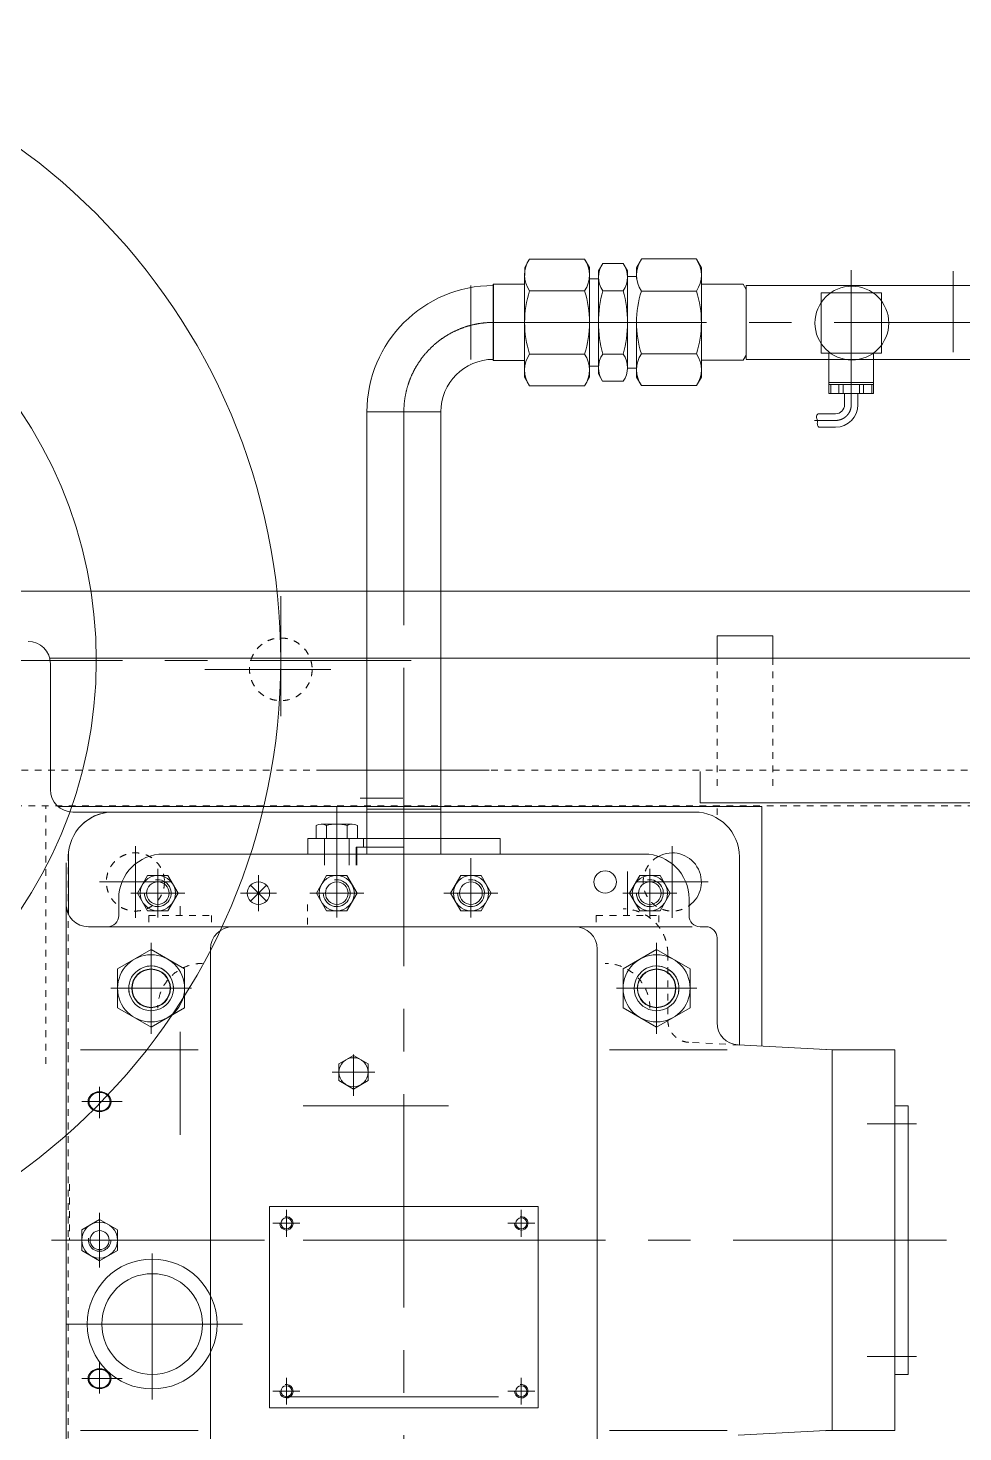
# Model space of a CAD drawing. Header units: millimetres. Extents: x 0 to 559189, y 1 to 426050.
# Drawn here: x 268918 to 279534, y 192621 to 208551 of the extents above; entities that cross this region are included whole.
import ezdxf

# ---------------------------------------------------------------- set-up
doc = ezdxf.new("R2010")
doc.units = ezdxf.units.MM
doc.header["$LTSCALE"] = 25.4
doc.linetypes.add('CENTER', pattern=[50.8, 31.75, -6.35, 6.35, -6.35])
doc.linetypes.add('EB_DASH', pattern=[6, 3, -3])
for name, color, linetype, lineweight in [('CAXA0', 7, 'Continuous', 5), ('CAXA1', 5, 'CENTER', 5), ('CAXA2', 6, 'EB_DASH', 5)]:
    doc.layers.add(name, color=color, linetype=linetype, lineweight=lineweight)

msp = doc.modelspace()

# ---------------------------------------------------------------- linework, layer by layer
at = {"color": 7, "lineweight": 5}
for radius in [7175.49, 5079.99]:
    msp.add_circle((264612.35, 201375.96), radius, dxfattribs=at)
at = {"layer": 'CAXA0', "color": 7, "linetype": 'Continuous', "lineweight": 5}
for p, q in [((274557.06, 205834.53), (274556.89, 205643.81)), ((274557.06, 205834.53), (274612.74, 205930.78)), ((274612.74, 205930.78), (275238.14, 205930.22)), ((275293.66, 205833.87), (275238.14, 205930.22)), ((275293.66, 205833.87), (275293.54, 205706.65)), ((275395.22, 205795.46), (275443.69, 205879.24)), ((275443.69, 205879.24), (275677.1, 205879.03)), ((275725.42, 205795.17), (275677.1, 205879.03)), ((275826.62, 205836.06), (275882.19, 205932.38)), ((275826.62, 205836.06), (275826.66, 205708.84)), ((276507.58, 205932.58), (275882.19, 205932.38)), ((276563.22, 205836.3), (276507.58, 205932.58)), ((276563.22, 205836.3), (276563.62, 204591.27)), ((275289.72, 205706.66), (275395.14, 205706.56)), ((275292.54, 204588.84), (275293.54, 205706.65)), ((275394.17, 204627.06), (275395.14, 205706.56)), ((275395.22, 205795.46), (275395.14, 205706.56)), ((275725.07, 205744.39), (275725.07, 204677.59)), ((275725.07, 204690.29), (275725.07, 205731.69)), ((275725.07, 205731.69), (275827.38, 205731.69)), ((275725.42, 205795.17), (275725.27, 205630.07)), ((274200.91, 205644.13), (274200.91, 204780.53)), ((274200.91, 205644.13), (274556.89, 205643.81)), ((274201.17, 204791.89), (274201.17, 205637.56)), ((274556.89, 205643.81), (274555.94, 204589.5)), ((274611.78, 205569.42), (275237.17, 205569.98)), ((275442.77, 205570.17), (275676.18, 205570.37)), ((276507.93, 205567.62), (275882.53, 205567.82)), ((277038.63, 205645.74), (276563.28, 205645.58)), ((277072.82, 205586.57), (277038.57, 205645.85)), ((277072.81, 205631.44), (277073.08, 204793.24)), ((277072.81, 205630.09), (281770.41, 205630.09)), ((277922.27, 204861.01), (277922.27, 205546.81)), ((277922.27, 205546.81), (278608.07, 205546.81)), ((278608.07, 204861.01), (278608.07, 205546.81)), ((275724.9, 205210.97), (275724.44, 204697.25)), ((275827.02, 204591.03), (275826.82, 205213.54)), ((274200.91, 204780.53), (274556.11, 204780.21)), ((274611.78, 204852.55), (275237.17, 204851.99)), ((275292.65, 204716.05), (275394.25, 204715.96)), ((275442.77, 204851.81), (275676.18, 204851.6)), ((276507.93, 204854.35), (275882.53, 204854.15)), ((277038.78, 204782.14), (276563.56, 204781.98)), ((277073.06, 204841.55), (277038.78, 204782.14)), ((277073.08, 204791.89), (281769.65, 204791.89)), ((277922.27, 204861.01), (278608.07, 204861.01)), ((278011.17, 204403.81), (278011.17, 204861.01)), ((278519.17, 204403.81), (278519.17, 204861.01)), ((274555.94, 204589.5), (274611.45, 204493.15)), ((275292.54, 204588.84), (275236.85, 204492.58)), ((275394.17, 204627.06), (275442.49, 204543.2)), ((275725.07, 204690.29), (275827.38, 204690.29)), ((275827.02, 204591.03), (275882.65, 204494.74)), ((276563.62, 204591.27), (276508.05, 204494.94)), ((274611.45, 204493.15), (275236.85, 204492.58)), ((275442.49, 204543.2), (275675.91, 204542.99)), ((276508.05, 204494.94), (275882.65, 204494.74)), ((278519.17, 204530.81), (278011.17, 204530.81)), ((278519.17, 204505.41), (278011.17, 204505.41)), ((278519.17, 204403.81), (278011.17, 204403.81)), ((278031.86, 204403.81), (278031.86, 204505.41)), ((278124.54, 204403.81), (278124.54, 204505.41)), ((278172.5, 204403.81), (278172.5, 204505.41)), ((278188.97, 204276.81), (278188.97, 204403.81)), ((278341.37, 204276.81), (278341.37, 204403.81)), ((278357.85, 204403.81), (278357.85, 204505.41)), ((278405.81, 204403.81), (278405.81, 204505.41)), ((278498.49, 204403.81), (278498.49, 204505.41)), ((273604.27, 204194.99), (272766.07, 204194.99)), ((272766.09, 204202.26), (272766.09, 199178.72)), ((273604.29, 204194.99), (273604.29, 199178.72)), ((278087.37, 204175.21), (277886.59, 204175.21)), ((278087.37, 204022.81), (277895.88, 204022.81)), ((307983.04, 202163.44), (268613.04, 202163.44)), ((277376.04, 201655.44), (276741.04, 201655.44)), ((276741.04, 201401.44), (276741.04, 201655.44)), ((277376.08, 201655.28), (276741.08, 201655.28)), ((276741.08, 201401.28), (276741.08, 201655.28)), ((277376.18, 201655.4), (276741.18, 201655.4)), ((276741.18, 201401.4), (276741.18, 201655.4)), ((277376.18, 201655.4), (276741.18, 201655.4)), ((276741.18, 201401.4), (276741.18, 201655.4)), ((277376.04, 201655.44), (277376.04, 201401.44)), ((277376.08, 201655.28), (277376.08, 201401.28)), ((277376.18, 201655.4), (277376.18, 201401.4)), ((277376.18, 201655.4), (277376.18, 201401.4)), ((277884.04, 201401.44), (269163.77, 201401.44)), ((277109.27, 201401.44), (280919.4, 201401.44)), ((277109.32, 201401.28), (280919.44, 201401.28)), ((277109.41, 201401.4), (280919.53, 201401.4)), ((307983.04, 201401.44), (277838.57, 201401.44)), ((269171.9, 199909.24), (269171.9, 201337.7)), ((272766.09, 200740.59), (272766.09, 199178.83)), ((273604.29, 200740.59), (273604.29, 199178.83)), ((276550.53, 200116.03), (276550.53, 199760.43)), ((277248.94, 199718.31), (269258.38, 199718.31)), ((276486.94, 199655.24), (269425.9, 199655.24)), ((272766.2, 199686.89), (273604.4, 199686.89)), ((276550.53, 199760.43), (282900.53, 199760.43)), ((277248.94, 196997.92), (277248.94, 199718.31)), ((272188.37, 199500.74), (272188.37, 199356.69)), ((272598.98, 199519.25), (272247.03, 199519.25)), ((272305.69, 199500.74), (272305.69, 199356.69)), ((272540.32, 199500.74), (272540.32, 199356.69)), ((272657.64, 199500.74), (272657.64, 199356.69)), ((272092.93, 199178.89), (272092.93, 199356.69)), ((272092.93, 199356.69), (274277.33, 199356.69)), ((272657.64, 199356.69), (272188.37, 199356.69)), ((272283.31, 199051.89), (272283.31, 199356.69)), ((272550.01, 199356.69), (272296.01, 199356.69)), ((272562.71, 199051.89), (272562.71, 199356.69)), ((272728.1, 199356.69), (272728.1, 199255.09)), ((274277.33, 199178.89), (274277.33, 199356.69)), ((269375.41, 199147.24), (269375.41, 198495.36)), ((270454.83, 199178.72), (275915.52, 199178.72)), ((272645.43, 199255.09), (273185.17, 199255.09)), ((272645.43, 199255.09), (272645.43, 199051.89)), ((272651.78, 199255.09), (272651.78, 199051.89)), ((276994.94, 199147.24), (276994.94, 197011.24)), ((269349.45, 199077.21), (269349.45, 187251.17)), ((270275.68, 198934.04), (270160.34, 198734.27)), ((270506.36, 198934.04), (270275.68, 198934.04)), ((270621.69, 198734.27), (270506.36, 198934.04)), ((271444.22, 198644.47), (271623.82, 198824.07)), ((271444.22, 198824.07), (271623.82, 198644.47)), ((272307.68, 198934.04), (272192.34, 198734.27)), ((272538.36, 198934.04), (272307.68, 198934.04)), ((272653.69, 198734.27), (272538.36, 198934.04)), ((273831.68, 198934.04), (273716.34, 198734.27)), ((274062.36, 198934.04), (273831.68, 198934.04)), ((274177.69, 198734.27), (274062.36, 198934.04)), ((275863.68, 198934.04), (275748.34, 198734.27)), ((276094.36, 198934.04), (275863.68, 198934.04)), ((276209.69, 198734.27), (276094.36, 198934.04)), ((276995.14, 198924.72), (276995.14, 197122.89)), ((269946.83, 198670.72), (269947.51, 198480.68)), ((270160.34, 198734.27), (270275.68, 198534.5)), ((270506.36, 198534.5), (270621.69, 198734.27)), ((272192.34, 198734.27), (272307.68, 198534.5)), ((272538.36, 198534.5), (272653.69, 198734.27)), ((273716.34, 198734.27), (273831.68, 198534.5)), ((274062.36, 198534.5), (274177.69, 198734.27)), ((275748.34, 198734.27), (275863.68, 198534.5)), ((276094.36, 198534.5), (276209.69, 198734.27)), ((276423.52, 198670.72), (276423.52, 198480.22)), ((270506.36, 198534.5), (270275.68, 198534.5)), ((272538.36, 198534.5), (272307.68, 198534.5)), ((274062.36, 198534.5), (273831.68, 198534.5)), ((276094.36, 198534.5), (275863.68, 198534.5)), ((269603.45, 198353.22), (276460.72, 198353.22)), ((276614.02, 198353.22), (276550.52, 198353.22)), ((276741.02, 198226.22), (276741.02, 197265.58)), ((270314.82, 198094.62), (269933.82, 197874.65)), ((270314.82, 198094.62), (270695.82, 197874.65)), ((270989.61, 198099.22), (270989.61, 182289.29)), ((275380.26, 198099.22), (275380.26, 182289.29)), ((276055.05, 198094.62), (275674.05, 197874.65)), ((276055.05, 198094.62), (276436.05, 197874.65)), ((269933.82, 197874.65), (269933.82, 197434.71)), ((270695.82, 197874.65), (270695.82, 197434.71)), ((275674.05, 197874.65), (275674.05, 197434.71)), ((276436.05, 197874.65), (276436.05, 197434.71)), ((270314.82, 197214.74), (269933.82, 197434.71)), ((270314.82, 197214.74), (270695.82, 197434.71)), ((276055.05, 197214.74), (275674.05, 197434.71)), ((276055.05, 197214.74), (276436.05, 197434.71)), ((270848.22, 196956.22), (269512.6, 196956.22)), ((275521.65, 196956.22), (276857.27, 196956.22)), ((278049.14, 196955.99), (276981.73, 197011.93)), ((278049.14, 196955.99), (277925.04, 196965.93)), ((278760.12, 196955.99), (278049.14, 196955.99)), ((278049.14, 192638.46), (278049.14, 196955.99)), ((278760.12, 196955.99), (278760.12, 194796.99)), ((272448.43, 196797.63), (272613.53, 196892.95)), ((272448.43, 196606.99), (272448.43, 196797.63)), ((272613.53, 196892.95), (272778.63, 196797.63)), ((272778.63, 196606.99), (272778.63, 196797.63)), ((272613.53, 196511.67), (272448.43, 196606.99)), ((272778.63, 196606.99), (272613.53, 196511.67)), ((273693.03, 196321.31), (272042.03, 196321.31)), ((278760.12, 196320.99), (278912.52, 196320.99)), ((278912.52, 196320.99), (278912.52, 194796.99)), ((274709.03, 195178.35), (271660.94, 195178.35)), ((271660.94, 195178.35), (271660.94, 193019.38)), ((274709.03, 195178.35), (274709.03, 192892.35)), ((269730.54, 195031.86), (269527.34, 194914.54)), ((269730.54, 195031.86), (269933.74, 194914.54)), ((269527.34, 194679.91), (269527.34, 194914.54)), ((269933.74, 194679.91), (269933.74, 194914.54)), ((269730.54, 194562.59), (269527.34, 194679.91)), ((269730.54, 194562.59), (269933.74, 194679.91)), ((274328.03, 194797.35), (272042.03, 194797.35)), ((278760.12, 192638.46), (278760.12, 194797.46)), ((278912.52, 193273.46), (278912.52, 194797.46)), ((271661.03, 193362.31), (271661.03, 192892.35)), ((278760.12, 193273.46), (278912.52, 193273.46)), ((274709.03, 192892.35), (271661.03, 192892.35)), ((270848.22, 192638.22), (269512.6, 192638.22)), ((275521.65, 192638.22), (276857.27, 192638.22)), ((278049.14, 192638.97), (276981.73, 192583.03)), ((278760.12, 192638.46), (278049.14, 192638.46))]:
    msp.add_line(p, q, dxfattribs=at)
for centre, radius in [((278272.52, 205203.91), 418.87), ((275470.94, 198861.49), 127), ((270391.02, 198734.27), 199.77), ((270391.02, 198734.27), 128.34), ((271534.02, 198734.27), 127), ((272423.02, 198734.27), 199.77), ((272423.02, 198734.27), 128.34), ((273947.02, 198734.27), 199.77), ((273947.02, 198734.27), 128.34), ((275979.02, 198734.27), 199.77), ((275979.02, 198734.27), 128.34), ((270314.82, 197654.68), 381), ((276055.05, 197654.68), 381), ((270314.82, 197654.77), 219.63), ((270314.82, 197654.68), 215.9), ((276055.22, 197654.77), 219.63), ((276055.05, 197654.68), 215.9), ((272613.53, 196702.31), 165.1), ((269730.54, 194797.22), 203.2), ((271851.53, 194987.85), 62.45), ((274518.53, 194987.85), 62.45), ((269730.54, 194797.22), 107.95), ((270327.52, 193844.72), 736.6), ((270327.52, 193844.72), 571.5), ((271851.53, 193082.85), 62.45), ((274518.53, 193082.85), 62.45)]:
    msp.add_circle(centre, radius, dxfattribs=at)
for centre, radius, start, end in [((274874.22, 205749.36), 318.21, 145.667187, 214.435682), ((274974.41, 205749.45), 318.21, 325.667187, 34.435682), ((275664.44, 205724.67), 270.2, 145.226252, 214.876618), ((275454.24, 205724.48), 270.2, 325.226252, 34.876618), ((276145.2, 205747.44), 318.21, 145.597243, 214.365738), ((276245.38, 205747.41), 318.21, 325.597243, 34.365738), ((274201.17, 204194.99), 1435.1, 90, 180), ((275745.93, 205211.03), 1189.43, 162.463481, 180.051435), ((274103.67, 205209.55), 1189.43, 0.051435, 17.639389), ((276753.53, 205211.93), 1358.83, 164.714261, 180.051435), ((274366.06, 205209.79), 1358.83, 0.051435, 15.388608), ((277016.25, 205208.05), 1189.43, 162.393537, 179.98149), ((275373.99, 205208.58), 1189.43, 359.98149, 17.569444), ((275745.93, 205210.95), 1189.43, 179.948565, 197.536519), ((274103.67, 205212.42), 1189.43, 342.360611, 359.948565), ((276753.53, 205210.04), 1358.83, 179.948565, 195.285739), ((274366.06, 205212.19), 1358.83, 344.611392, 359.948565), ((277016.25, 205213.93), 1189.43, 180.01851, 197.606463), ((275373.99, 205213.4), 1189.43, 342.430556, 0.01851), ((274201.17, 204194.99), 596.9, 90, 180), ((274874.22, 204672.61), 318.21, 145.564318, 214.332813), ((274974.41, 204672.52), 318.21, 325.564318, 34.332813), ((275664.44, 204697.3), 270.2, 145.123382, 214.773748), ((275454.24, 204697.49), 270.2, 325.123382, 34.773748), ((276145.2, 204674.53), 318.21, 145.634262, 214.402757), ((276245.38, 204674.56), 318.21, 325.634262, 34.402757), ((278087.37, 204276.81), 254, 270, 0), ((278087.37, 204276.81), 101.6, 270, 0), ((268917.9, 201337.7), 254, 0, 90), ((269425.9, 199909.24), 254, 180, 270), ((269883.41, 199147.24), 508, 90, 180), ((269882.94, 199147.24), 508, 90, 138.604559), ((276486.94, 199147.24), 508, 0, 90), ((272247.03, 199417.06), 102.19, 54.969964, 125.030036), ((272423.01, 199138.25), 381, 72.066067, 107.933933), ((272598.98, 199417.06), 102.19, 54.969964, 125.030036), ((270454.83, 198670.72), 508, 90, 180), ((275915.52, 198670.72), 508, 0, 90), ((276232.94, 198861.49), 330.2, 305.252213, 118.219812), ((270391.02, 198734.27), 152.4, 180, 100), ((272423.02, 198734.27), 152.4, 180, 100), ((273947.02, 198734.27), 152.4, 180, 100), ((275979.02, 198734.27), 152.4, 180, 100), ((269603.45, 198607.22), 254, 180, 270), ((269820.51, 198480.22), 127, 270, 0.204438), ((271243.61, 198099.22), 254, 90, 180), ((275126.26, 198099.22), 254, 0, 90), ((276550.52, 198480.22), 127, 180, 270), ((276614.02, 198226.22), 127, 0, 90), ((270314.82, 197654.77), 254, 180, 100), ((270314.82, 197654.68), 254, 0, 190), ((276055.05, 197654.68), 254, 350, 180), ((276055.22, 197654.77), 254, 180, 100), ((276995.02, 197265.58), 254, 180, 267), ((271851.53, 194987.85), 76.2, 180, 100), ((274518.53, 194987.85), 76.2, 180, 100), ((269730.54, 194797.22), 127, 170, 0), ((271851.53, 193082.85), 76.2, 180, 100), ((274518.53, 193082.85), 76.2, 180, 100)]:
    msp.add_arc(centre, radius, start, end, dxfattribs=at)
for centre, major_axis, ratio in [((269730.54, 196368.57), (131.23, 0), 0.86444444), ((269730.54, 196368.57), (119.57, 0), 0.87926829), ((269730.54, 193225.3), (131.23, 0), 0.86444444), ((269730.54, 193225.3), (119.57, 0), 0.87926829)]:
    msp.add_ellipse(centre, major_axis=major_axis, ratio=ratio, dxfattribs=at)
msp.add_open_spline([(277895.88, 204022.81), (277888.79, 204032.69), (277874.43, 204057.3), (277887.13, 204099.26), (277861.1, 204138.44), (277877.89, 204165.31), (277886.59, 204175.21)], degree=3, knots=[0, 0, 0, 0, 1.43571808, 3.13592313, 4.78701988, 6.34394352, 6.34394352, 6.34394352, 6.34394352], dxfattribs=at)
at = {"layer": 'CAXA1', "linetype": 'CENTER', "lineweight": 5, "ltscale": 3}
for p, q in [((278265.17, 205802.4), (278265.17, 204276.81)), ((279421.65, 205793.08), (279421.39, 204874.87)), ((273947.07, 205631.02), (273947.07, 204791.07)), ((274201.17, 205210.99), (287890.19, 205210.99)), ((273947.03, 204869.11), (273947.03, 204868.3)), ((273947.02, 204742.02), (273947.02, 204741.21)), ((273947.02, 204742.02), (273947.02, 204741.21)), ((273185.17, 204194.99), (273185.17, 180008.93)), ((277849.42, 204099.01), (278087.37, 204099.01)), ((271787.99, 200744.75), (271787.99, 202105.04)), ((255956.22, 201375.96), (273268.48, 201375.96)), ((272143.68, 201274.28), (270924.48, 201274.28)), ((272357.49, 201274.44), (271360.46, 201274.44)), ((273185.04, 201087.8), (273185.04, 199254.69)), ((272245.23, 200130.99), (273693.03, 200130.99)), ((272279.62, 200130.99), (274155.5, 200130.99)), ((273172.33, 199814.01), (272689.73, 199814.01)), ((272423.01, 198709.39), (272423.01, 199722.53)), ((272423.01, 199595.45), (272423.01, 198645.49)), ((270136.94, 199267.89), (270136.94, 198455.09)), ((276232.94, 199267.89), (276232.94, 198455.09)), ((270391.02, 198458.3), (270391.02, 199010.24)), ((272423.02, 199111), (272423.02, 198562.82)), ((272423.02, 198458.3), (272423.02, 199010.24)), ((272423.02, 198981.92), (272423.02, 198486.62)), ((273947.02, 199132.65), (273947.02, 198581.87)), ((273947.02, 198458.3), (273947.02, 199010.24)), ((275725.02, 198981.92), (275725.02, 198486.62)), ((275979.02, 198458.3), (275979.02, 199010.24)), ((269730.54, 198861.49), (270543.34, 198861.49)), ((270391.02, 198962.87), (270391.02, 198505.67)), ((271534.02, 198937.47), (271534.02, 198531.07)), ((272423.01, 198955.06), (272423.01, 198709.39)), ((272423.02, 198962.87), (272423.02, 198505.67)), ((273947.02, 198962.87), (273947.02, 198505.67)), ((275826.54, 198861.49), (276639.34, 198861.49)), ((275979.02, 198962.87), (275979.02, 198505.67)), ((270084.14, 198734.27), (270697.89, 198734.27)), ((270162.42, 198734.27), (270619.62, 198734.27)), ((270397.37, 198734.27), (270645.02, 198734.27)), ((271330.82, 198734.27), (271737.22, 198734.27)), ((272116.14, 198734.27), (272729.89, 198734.27)), ((272175.37, 198734.27), (272670.67, 198734.27)), ((272194.42, 198734.27), (272651.62, 198734.27)), ((273640.14, 198734.27), (274253.89, 198734.27)), ((273718.42, 198734.27), (274175.62, 198734.27)), ((275672.14, 198734.27), (276285.89, 198734.27)), ((275750.42, 198734.27), (275972.67, 198734.27)), ((275750.42, 198734.27), (276207.62, 198734.27)), ((270645.02, 198585.69), (270645.02, 198486.62)), ((270314.82, 197138.54), (270314.82, 198170.82)), ((276055.05, 197138.54), (276055.05, 198170.82)), ((270314.7, 198010.32), (270314.7, 197299.12)), ((270314.82, 198010.37), (270314.82, 197299.17)), ((270314.82, 197984.97), (270314.82, 197324.57)), ((276055.22, 198010.37), (276055.22, 197299.17)), ((276055.22, 197984.97), (276055.22, 197324.57)), ((270772.02, 197654.68), (269857.62, 197654.68)), ((269959.1, 197654.72), (270670.3, 197654.72)), ((269959.22, 197654.77), (270670.42, 197654.77)), ((269984.62, 197654.77), (270645.02, 197654.77)), ((275597.85, 197654.68), (276512.25, 197654.68)), ((275699.62, 197654.77), (276410.82, 197654.77)), ((275725.02, 197654.77), (276385.42, 197654.77)), ((270644.95, 197159.14), (270644.95, 195993.95)), ((272613.53, 196905.6), (272613.53, 196435.47)), ((272854.83, 196702.31), (272372.23, 196702.31)), ((269730.54, 196180.64), (269730.54, 196538.28)), ((269528.68, 196368.57), (269984.63, 196368.57)), ((279007.69, 196117.3), (278445.16, 196117.3)), ((269730.54, 195108.06), (269730.54, 194486.39)), ((271851.53, 195140.25), (271851.53, 194835.45)), ((274518.53, 195140.25), (274518.53, 194835.45)), ((271699.13, 194987.85), (272003.93, 194987.85)), ((274366.13, 194987.85), (274670.93, 194987.85)), ((279345.02, 194797.36), (212092.09, 194797.36)), ((269273.42, 194797.22), (269679.82, 194797.22)), ((269273.42, 194797.22), (269679.82, 194797.22)), ((269743.22, 194796.99), (270149.62, 194796.99)), ((269743.22, 194796.99), (270149.62, 194796.99)), ((269743.3, 194796.94), (270149.7, 194796.94)), ((270327.52, 194646.11), (270327.52, 192990.5)), ((269349.45, 193844.72), (271354.25, 193844.72)), ((269730.54, 193413.23), (269730.54, 193055.59)), ((279007.69, 193476.67), (278445.16, 193476.67)), ((269528.68, 193225.3), (269984.63, 193225.3)), ((271699.13, 193082.85), (272003.93, 193082.85)), ((271851.53, 193235.25), (271851.53, 192930.45)), ((274366.13, 193082.85), (274670.93, 193082.85)), ((274518.53, 193235.25), (274518.53, 192930.45)), ((271838.82, 193019.22), (274531.22, 193019.22))]:
    msp.add_line(p, q, dxfattribs=at)
for centre, radius, start, end in [((274201.17, 204194.99), 1016, 90, 180), ((278087.37, 204276.81), 177.8, 270, 0)]:
    msp.add_arc(centre, radius, start, end, dxfattribs=at)
at = {"layer": 'CAXA2', "color": 7, "linetype": 'EB_DASH', "lineweight": 5}
for p, q in [((276741.04, 201401.44), (276741.04, 199877.46)), ((276741.08, 201401.28), (276741.08, 199877.28)), ((276741.18, 201401.4), (276741.18, 199877.4)), ((276741.18, 201401.4), (276741.18, 199877.4)), ((277376.04, 201401.44), (277376.04, 199877.44)), ((277376.18, 201401.4), (277376.18, 199877.4)), ((277376.18, 201401.4), (277376.18, 199877.4)), ((277376.08, 200639.18), (277376.08, 199877.28)), ((307475.04, 200131.44), (268613.04, 200131.44)), ((282867.51, 199725.04), (268613.04, 199725.04)), ((269121.02, 196797.31), (269121.02, 199725.04)), ((276741.08, 199693.39), (276741.08, 199623.28)), ((276741.18, 199693.51), (276741.18, 199623.4)), ((269375.09, 199178.66), (269375.09, 186481.44)), ((272092.82, 198607.22), (272092.82, 198353.22)), ((270289.42, 198480.22), (271000.62, 198480.22)), ((270289.42, 198480.22), (270289.42, 198353.22)), ((271000.62, 198480.22), (271000.62, 198353.22)), ((275369.42, 198480.22), (276080.62, 198480.22)), ((275369.42, 198480.22), (275369.42, 198353.22)), ((276080.62, 198480.22), (276080.62, 198353.22)), ((276182.22, 198048.42), (276182.22, 197294.87)), ((276994.94, 197011.24), (276422.93, 197041.21)), ((269387.65, 195431.64), (269387.65, 194796.99)), ((278049.14, 192638.46), (277925.04, 192628.52))]:
    msp.add_line(p, q, dxfattribs=at)
for centre, radius in [((271787.99, 201274.44), 355.6), ((270136.94, 198861.49), 330.2)]:
    msp.add_circle(centre, radius, dxfattribs=at)
for centre, radius, start, end in [((276232.94, 198861.49), 330.2, 118.219812, 305.252213), ((275674.22, 198048.42), 508, 0, 90), ((270898.94, 197429.16), 508, 90, 180), ((275470.94, 197429.16), 508, 0, 90), ((276436.22, 197294.87), 254, 180, 267)]:
    msp.add_arc(centre, radius, start, end, dxfattribs=at)

doc.saveas('drawing.dxf')
